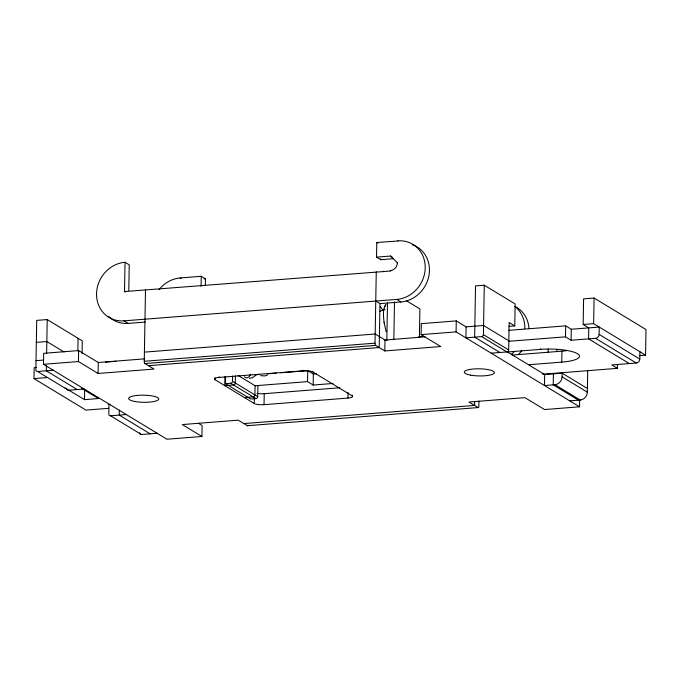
<?xml version="1.0" encoding="UTF-8"?>
<svg xmlns="http://www.w3.org/2000/svg" width="680" height="680" viewBox="0 0 680 680"><rect width="100%" height="100%" fill="white"/><g stroke="black" fill="none" stroke-linecap="round" stroke-linejoin="round"><path stroke-width="1.02" d="M108.706 408.323L85.909 410.108L34 378.607L34.195 367.625L36.261 367.464M198.534 423.334L202.105 425.501L201.918 436.483L166.948 439.229L43.486 364.301L43.681 353.32L78.642 350.574L98.285 362.491L144.73 358.844M46.401 365.823L46.316 370.812L77.18 389.546M46.614 353.727L47.209 319.566L36.72 320.39L35.861 369.809A1.887 1.7 -58.7 0 0 37.57 371.501L68.442 390.235L84.175 388.994M77.86 350.846L78.072 338.3M145.494 289.909L144.254 361.293A1.887 0.689 85.5 0 0 144.917 363.545L154.037 369.078L98.099 373.473L78.455 361.556L78.642 350.574M82.067 353.404L82.288 340.858L47.209 319.566M81.787 388.433L98.447 398.548L84.465 399.644L84.634 389.666M98.099 373.473L98.285 362.491M108.97 404.931L108.817 414.086A1.887 1.7 -58.7 0 0 110.525 415.777L141.397 434.512L157.131 433.271M119.357 410.1L119.272 415.089L150.135 433.823M125.307 292.043L124.517 291.558L125.026 262.276L129.234 264.834L128.792 290.453M201.084 286.356L201.263 276.293L180.285 277.942A30.141 27.132 -58.7 0 0 159.01 289.654M205.36 285.251L205.47 278.851L201.263 276.293M352.147 395.139L352.138 395.828A7.539 1.785 1 0 1 347.947 398.08L264.036 404.676A7.539 1.785 1 0 1 254.235 403.521L214.948 379.678L214.982 377.621M214.948 379.678A7.539 1.785 1 0 1 219.138 377.425L219.147 376.745M224.927 376.661L224.774 385.645L233.512 384.957A1.887 1.7 -58.7 0 0 235.288 382.984L235.416 375.87M257.924 386.113L257.737 396.61A1.887 1.7 -58.7 0 1 255.96 398.574L250.716 398.99L225.463 383.664L225.59 376.346M225.463 383.664L230.707 383.248A1.887 1.7 -58.7 0 0 232.483 381.284L232.577 376.031M254.235 403.521L254.328 398.029M238.127 375.462L255.094 385.755L254.932 394.91A1.887 1.7 -58.7 0 1 253.155 396.874L244.409 397.562M264.036 404.676L264.223 393.695L339.753 387.762M352.138 395.828L312.851 371.986A7.539 1.785 1 0 0 303.05 370.829L303.067 370.149M333.038 383.477L313.157 385.041L307.547 381.633L307.734 370.651L280.457 372.793M312.851 371.986L312.868 371.297M313.157 385.041L313.344 374.059L307.734 370.651M347.947 398.08L348.05 392.589M508.827 340.816L483.573 325.482L466.098 326.859L456.271 320.9L421.311 323.646L421.115 334.628L440.759 346.545L384.812 350.948L375.692 345.406A1.887 0.689 85.5 0 1 375.02 343.153L376.269 271.779M392.972 258.731L380.732 259.692L376.524 257.133L376.779 242.496L398.021 241.009M375.76 301.061L379.967 303.611L379.202 347.539L148.427 365.67M380.732 259.692L380.749 258.774M384.812 350.948L385.007 339.966L375.181 333.999L144.406 352.138M386.835 340.612L387.498 302.6M393.839 339.626L394.493 301.971M419.399 337.17L419.892 308.933L406.359 300.721M579.666 399.823L579.547 406.81L456.085 331.882L456.271 320.9M466.098 326.859L465.902 337.841L481.635 336.6L506.889 351.934A1.887 1.7 -58.7 0 0 508.674 349.962L509.15 322.507L514.76 325.916L515.142 303.951L484.279 285.226L475.541 285.906L474.64 337.152L499.902 352.478M474.674 401.447L474.606 405.442L243.831 423.572M478.933 401.081L478.848 406.164A1.887 0.689 85.5 0 1 478.116 407.567L247.341 425.705L238.221 420.172L182.274 424.567L201.918 436.483M481.635 336.6A1.887 1.7 -58.7 0 0 483.421 334.637L484.279 285.226M528.853 364.726L561.748 362.142A28.262 6.689 1 0 0 577.447 353.694A28.262 6.689 1 0 0 540.702 349.367L540.711 348.678M507.178 351.798L544.663 374.544L544.467 385.526L554.957 384.701L580.21 400.027A7.539 6.783 -58.7 0 0 587.333 392.156L587.715 370.481M548.114 352.147L548.165 349.01M553.401 373.855L553.214 384.837L578.467 400.163M556.852 351.458L556.886 349.367M561.748 362.142L561.935 351.161A28.262 6.689 1 0 0 566.534 350.676M554.957 384.701A7.539 6.783 -58.7 0 0 562.079 376.83L562.148 373.167L544.663 374.544M639.939 351.764L639.812 359.082A3.765 3.392 -58.7 0 1 636.25 363.018L595.569 338.325L571.09 340.247L565.479 336.838L565.667 325.865L508.683 330.335M571.09 340.247L571.285 329.264L565.667 325.865M629.263 363.562L588.574 338.87L588.761 327.896L583.151 324.488L583.601 298.86L594.09 298.044L646 329.545L645.549 355.164L639.26 355.666M645.549 355.164L593.64 323.663L594.09 298.044M595.569 338.325A3.765 3.392 -58.7 0 0 599.123 334.39L599.25 327.072L571.285 329.264M542.462 374.229L617.389 368.348L617.457 364.352M386.036 304.308C382.304 309.613 383.452 316.608 384.14 322.66M384.26 307.743L385.356 305.184M256.122 374.986L252.314 377.791L249.416 378.301M267.758 374.816L264.996 375.921L260.55 375.683M379.95 311.253L384.948 309.468M376.524 257.133L390.515 256.037L391.298 256.513M204.161 278.953L205.47 278.851M124.517 291.558L390.779 270.997M125.026 262.276A30.141 27.132 -58.7 0 0 96.543 293.76A30.141 27.132 -58.7 0 0 124.006 320.841L396.738 299.412L400.945 301.962A30.141 27.132 -58.7 0 0 428.842 276.012A30.141 27.132 -58.7 0 0 412.233 244.647M108.587 316.378A30.141 27.132 -58.7 0 0 128.214 323.399L145.265 322.056M379.967 303.611L400.945 301.962M36.337 342.354L46.827 341.53L64.073 352.002M36.014 360.655L43.358 360.077M508.938 326.375L514.76 325.916M43.486 364.301L78.455 361.556M421.115 334.628L456.085 331.882M418.719 336.727L424.014 336.311M384.166 340.127L425.119 336.812M583.151 324.488L593.64 323.663M105.468 362.117L115.957 361.293M144.254 361.293L375.02 343.153M37.57 371.501L53.312 370.26M144.917 363.545L375.692 345.406M34 378.607L47.464 377.545M508.495 341.317L565.479 336.838M491.156 353.166L506.889 351.934M507.807 351.951L540.702 349.367M219.138 377.425L303.05 370.829M255.289 374.774L259.479 374.442M267.877 373.787L276.267 373.125M512.134 355.07L561.935 351.161M313.344 374.059L316.404 373.822M255.094 385.755L307.547 381.633M108.273 404.506L110.372 404.345M636.25 363.018L611.779 364.939L617.389 368.348M110.525 415.777L126.268 414.536M569.721 400.851L580.21 400.027M579.547 406.81L544.578 409.555L524.935 397.638L468.996 402.033L478.116 407.567M599.123 334.39L639.812 359.082M376.779 242.496L377.833 243.134M391.561 256.675L392.088 256.998M390.515 256.037L397.638 262.964M562.148 373.167L587.401 388.493M562.079 376.83L587.333 392.156M383.265 271.226L384.055 271.711M483.421 334.637L508.674 349.962M180.285 277.942L181.076 278.418M232.483 381.284L257.737 396.61M230.707 383.248L255.96 398.574M124.006 320.841L128.214 323.399M65.169 387.94L66.929 389.002M68.68 390.065L84.465 399.644M380.332 306.544L382.874 310.233M386.113 331.687L384.047 322.142M514.887 306.468A30.141 27.132 -58.7 0 1 524.832 328.389M514.097 351.934A30.141 27.132 -58.7 0 1 511.742 353.889M515.202 306.527A30.141 27.132 -58.7 0 1 528.981 328.321M521.832 350.71A30.141 27.132 -58.7 0 1 518.304 354.484M264.223 393.695A7.539 1.785 1 0 1 257.1 393.38M68.442 390.235A1.887 1.7 -58.7 0 1 66.725 388.535M397.375 262.811A7.539 6.783 -58.7 0 1 390.252 270.683M397.757 240.848A30.141 27.132 -58.7 0 1 425.221 267.928A30.141 27.132 -58.7 0 1 396.738 299.412M247.979 425.094A1.887 0.689 85.5 0 1 247.341 425.705M141.397 434.512A1.887 1.7 -58.7 0 1 139.68 432.82M250.325 374.229A3.765 3.239 -66 0 1 247.953 377.51A3.765 3.239 -66 0 1 244.502 376.805M470.602 375.13A15.07 3.57 1 0 0 494.351 372.954A15.07 3.57 1 0 0 473.093 369.019A15.07 3.57 1 0 0 470.602 375.13M134.938 401.506A15.07 3.57 1 0 0 158.686 399.33A15.07 3.57 1 0 0 137.428 395.394A15.07 3.57 1 0 0 134.938 401.506"/></g></svg>
